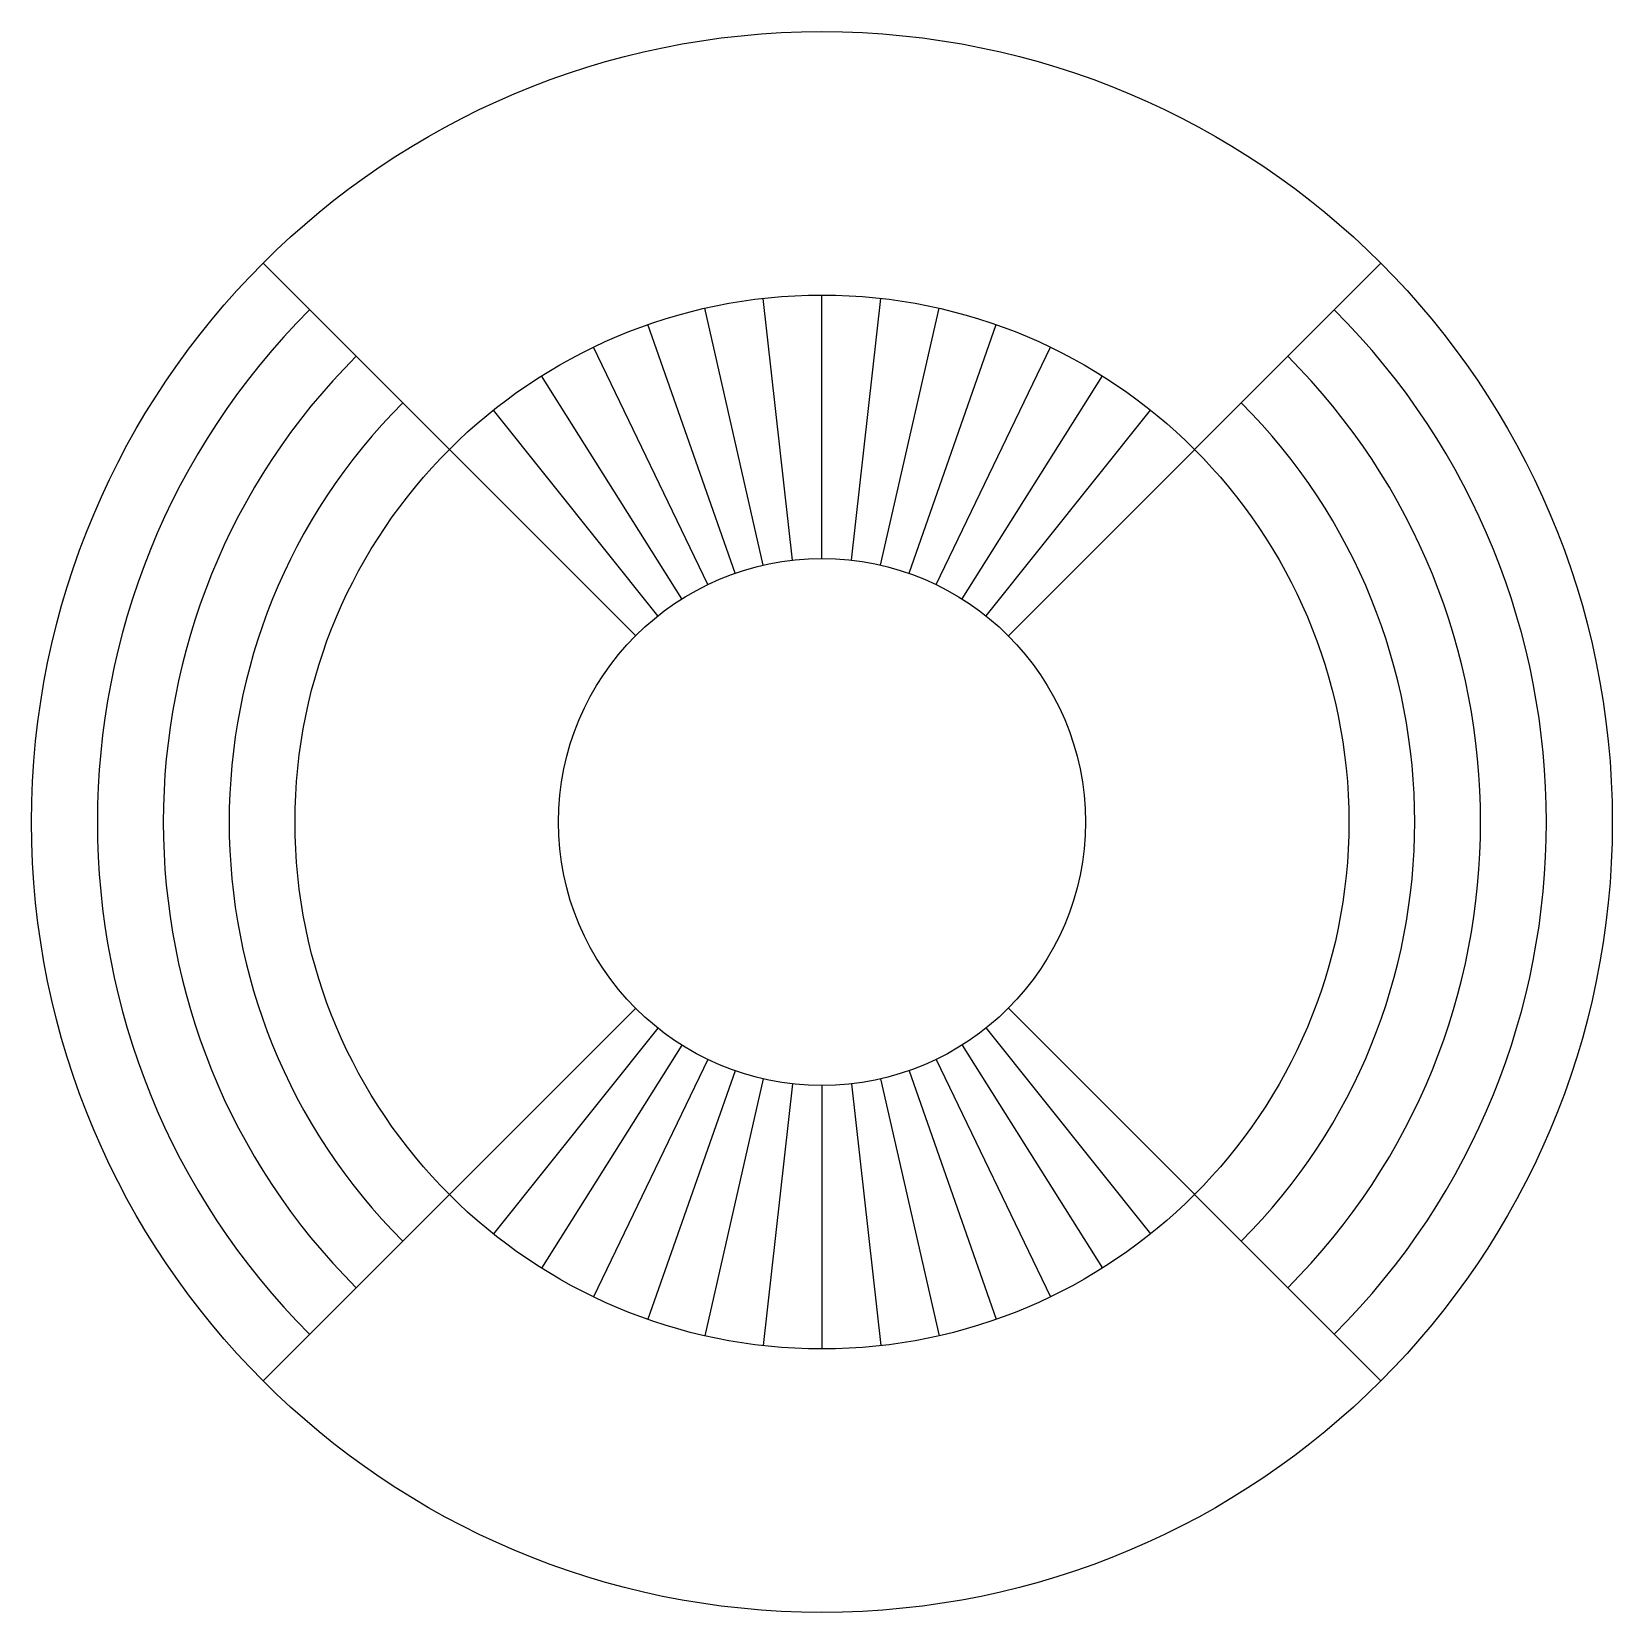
# Model space of a CAD drawing. Header units: inches. Extents: x 2897.4 to 2909.4, y 4821.3 to 4833.3.
import ezdxf

# ---------------------------------------------------------------- set-up
doc = ezdxf.new("R2010")
doc.units = ezdxf.units.IN
doc.header["$MEASUREMENT"] = 0

msp = doc.modelspace()

# ---------------------------------------------------------------- linework, layer by layer
at = {"color": 92}
for p, q in [((2899.11, 4831.534), (2901.938, 4828.705)), ((2904.767, 4828.705), (2907.595, 4831.534)), ((2903.128, 4829.279), (2902.905, 4831.266)), ((2903.352, 4829.291), (2903.352, 4831.291)), ((2903.576, 4829.279), (2903.8, 4831.266)), ((2902.907, 4829.241), (2902.462, 4831.191)), ((2903.797, 4829.241), (2904.242, 4831.191)), ((2902.692, 4829.179), (2902.031, 4831.067)), ((2904.013, 4829.179), (2904.674, 4831.067)), ((2902.485, 4829.093), (2901.617, 4830.895)), ((2904.22, 4829.093), (2905.088, 4830.895)), ((2902.288, 4828.985), (2901.224, 4830.678)), ((2904.416, 4828.985), (2905.481, 4830.678)), ((2902.105, 4828.855), (2900.858, 4830.418)), ((2904.599, 4828.855), (2905.846, 4830.418)), ((2899.11, 4823.048), (2901.938, 4825.877)), ((2904.767, 4825.877), (2907.595, 4823.048)), ((2902.105, 4825.727), (2900.858, 4824.164)), ((2904.599, 4825.727), (2905.846, 4824.164)), ((2902.288, 4825.598), (2901.224, 4823.904)), ((2904.416, 4825.598), (2905.481, 4823.904)), ((2902.485, 4825.489), (2901.617, 4823.687)), ((2904.22, 4825.489), (2905.088, 4823.687)), ((2902.692, 4825.403), (2902.031, 4823.516)), ((2902.907, 4825.341), (2902.462, 4823.391)), ((2903.797, 4825.341), (2904.242, 4823.391)), ((2904.013, 4825.403), (2904.674, 4823.516)), ((2903.128, 4825.304), (2902.905, 4823.316)), ((2903.352, 4825.291), (2903.352, 4823.291)), ((2903.576, 4825.304), (2903.8, 4823.316))]:
    msp.add_line(p, q, dxfattribs=at)
for radius in [6, 4, 2]:
    msp.add_circle((2903.352, 4827.291), radius, dxfattribs=at)
for radius, start, end in [(5.5, 135, 225), (5.5, 315, 45), (5, 135, 225), (5, 315, 45), (4.5, 135, 225), (4.5, 315, 45)]:
    msp.add_arc((2903.352, 4827.291), radius, start, end, dxfattribs=at)

doc.saveas('drawing.dxf')
